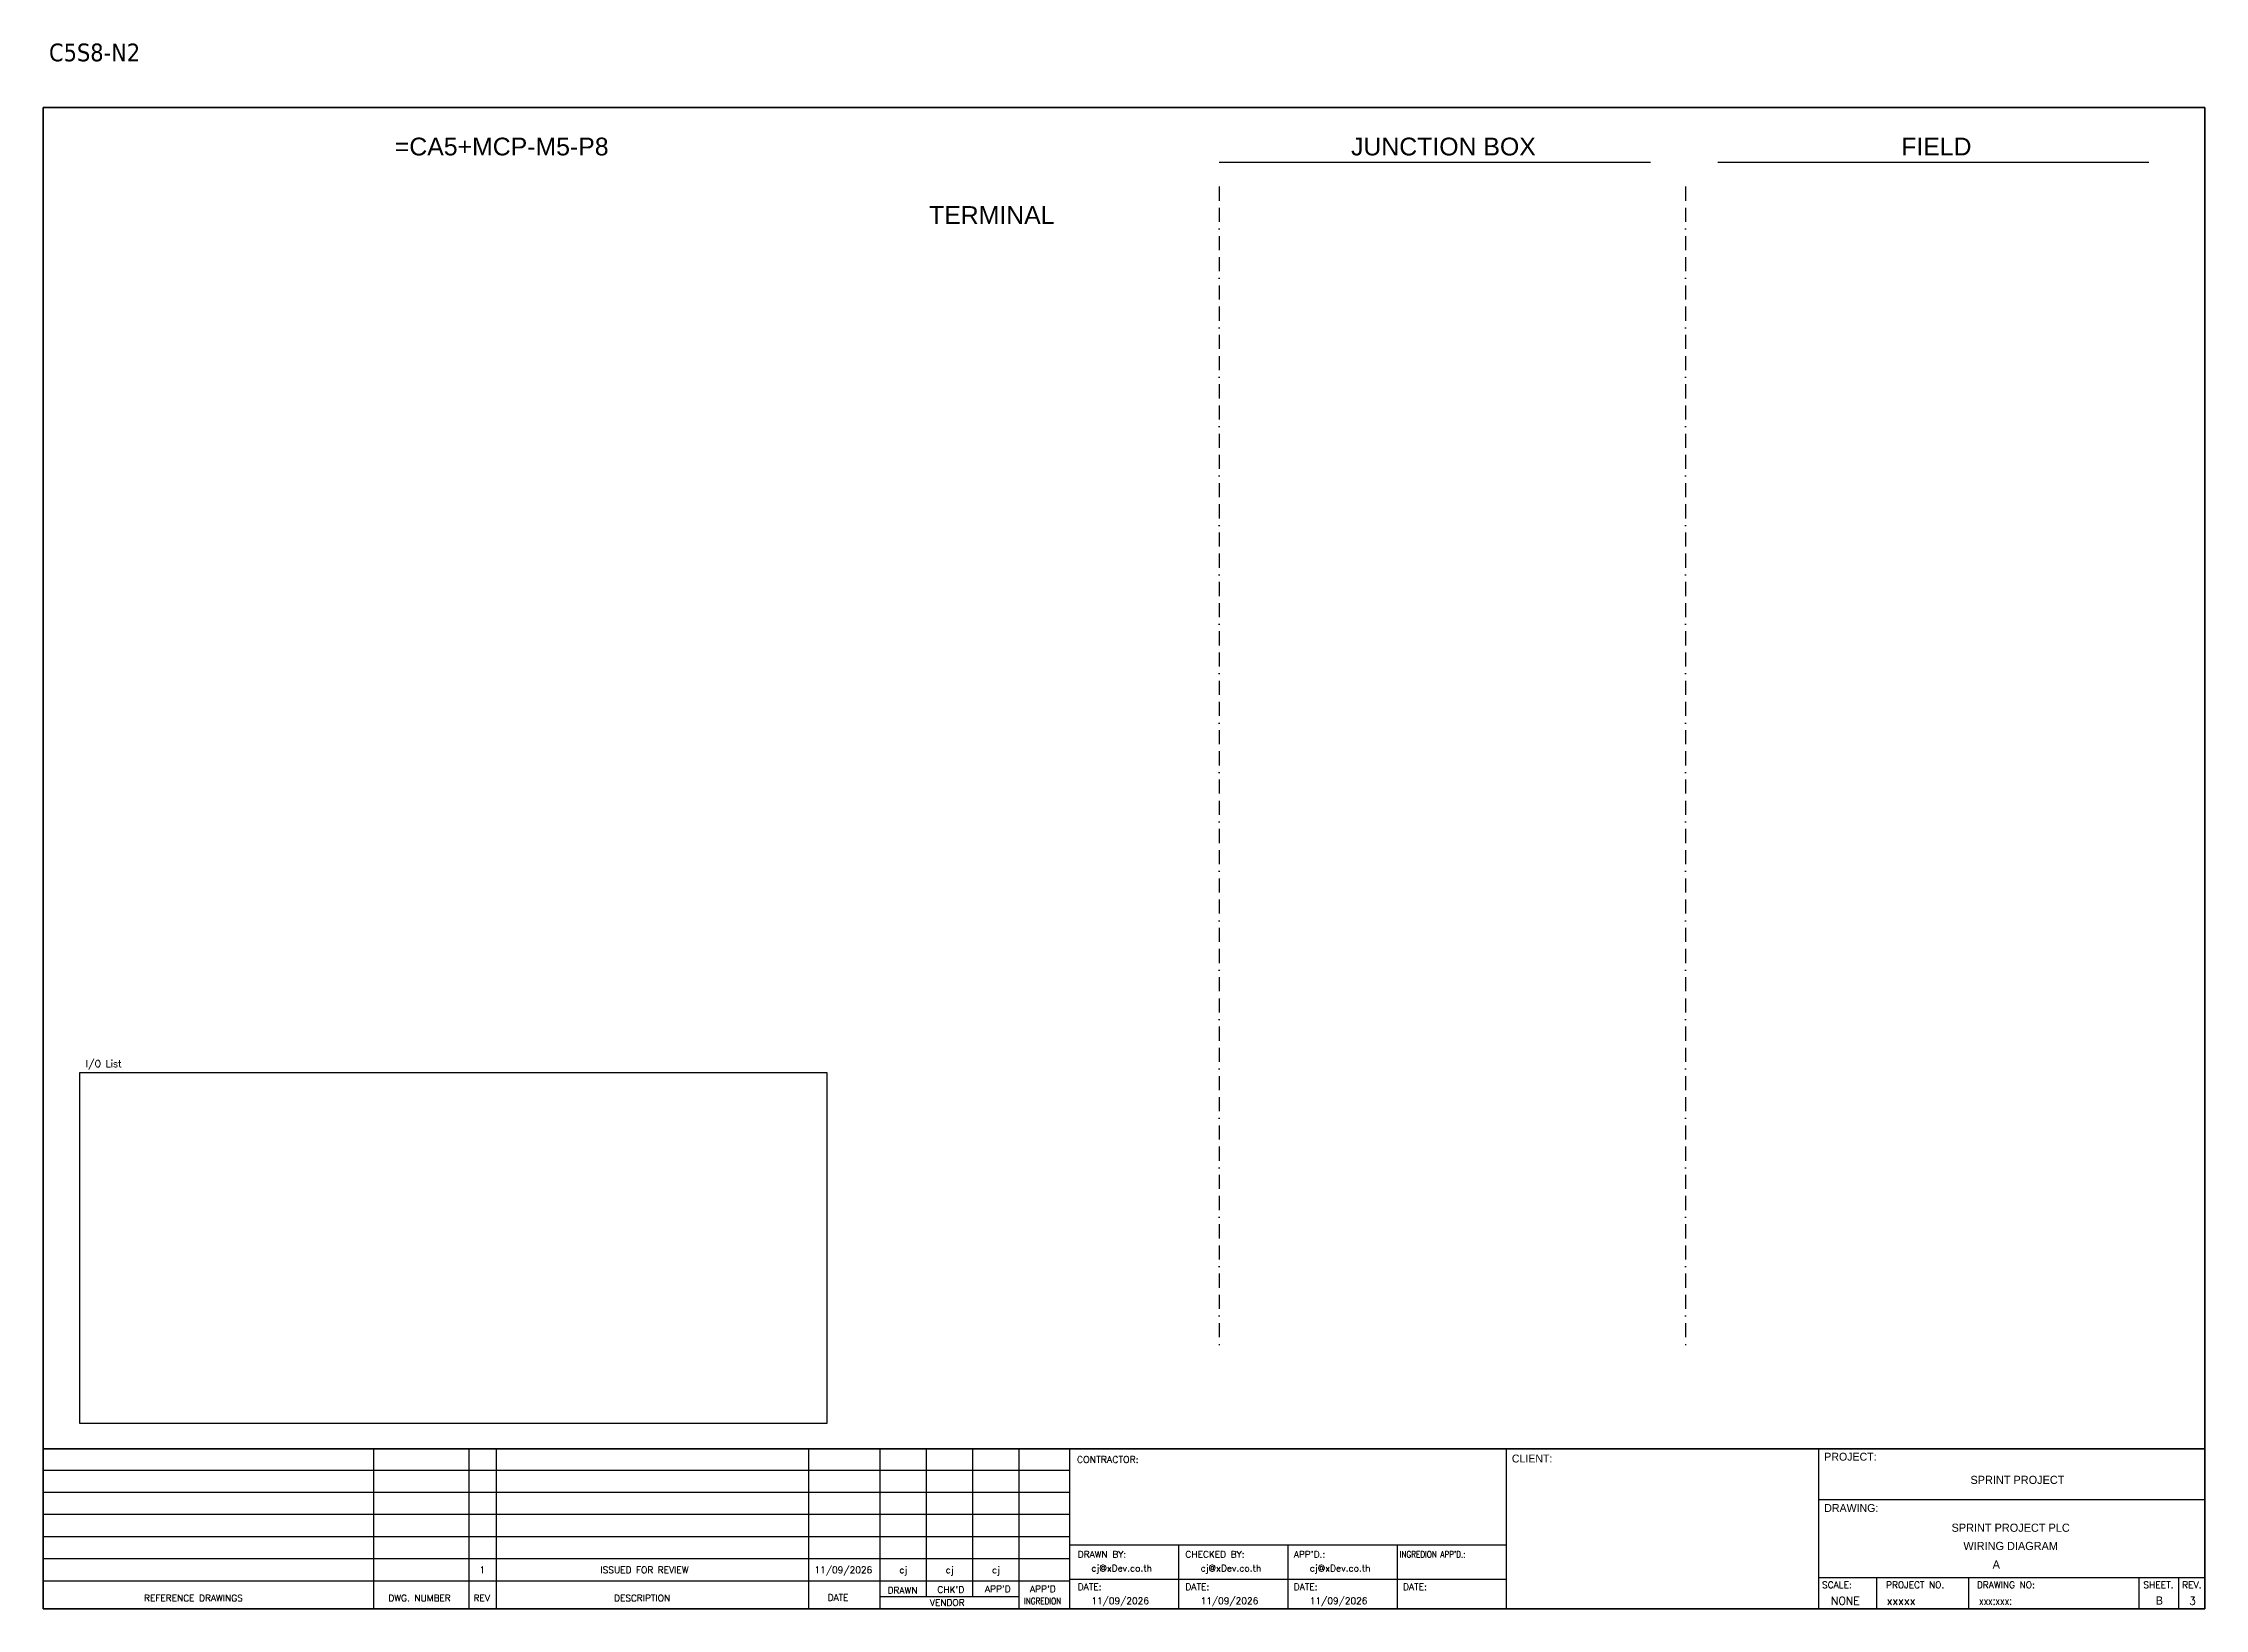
# Model space of a CAD drawing. Header units: millimetres. Extents: x 0 to 62600, y 0 to 14837.
# Drawn here: x 33546 to 37440, y 0 to 2820 of the extents above; entities that cross this region are included whole.
import ezdxf
from ezdxf.enums import TextEntityAlignment as Align

# ---------------------------------------------------------------- set-up
doc = ezdxf.new("R2010")
doc.units = ezdxf.units.MM
doc.linetypes.add('BORDERX2', pattern=[88.9, 25.4, -12.7, 25.4, -12.7, 0, -12.7])
for name, color, linetype in [('GT_1', 9, 'Continuous'), ('HELPPOINT', 7, 'Continuous'), ('MEMBER', 7, 'Continuous'), ('x01001-FrameArea', 2, 'BORDERX2')]:
    doc.layers.add(name, color=color, linetype=linetype)
doc.styles.add('HTX11', font='O8111901')
doc.styles.add('ROMANS', font='romans.shx', dxfattribs={"width": 0.85, "height": 25})
doc.styles.get("Standard").update_dxf_attribs({"font": 'arial.ttf'})
doc.styles.add('Tahoma', font='')
doc.styles.get('Tahoma').set_extended_font_data('Tahoma')

msp = doc.modelspace()

# ---------------------------------------------------------------- linework, layer by layer
for p, q in [((35664.7, 2605.7), (36441.4, 2605.7)), ((36562.4, 2605.7), (37339.2, 2605.7))]:
    msp.add_line(p, q)
at = {"color": 4}
for p, q in [((36848.7, 56.1), (36848.7, 0)), ((37014, 56.1), (37014, 0))]:
    msp.add_line(p, q, dxfattribs=at)
at = {"color": 4, "ltscale": 0.5}
for p, q in [((37321.1, 56.1), (37321.1, 0)), ((37321.1, 56.1), (37321.1, 0)), ((37392.3, 56.1), (37392.3, 0)), ((37392.3, 56.1), (37392.3, 0))]:
    msp.add_line(p, q, dxfattribs=at)
msp.add_lwpolyline([(33612.1, 965.9), (34957.9, 965.9), (34957.9, 333.8), (33612.1, 333.8)], close=True)
at = {"layer": 'GT_1', "color": 4}
for p, q in [((34141.8, 0), (34141.8, 288.2)), ((34313.7, 0), (34313.7, 288.2)), ((34362.9, 0), (34362.9, 288.2)), ((34925.5, 0), (34925.5, 288.2)), ((35053.8, 0), (35053.8, 288.2)), ((35137.4, 21.8), (35137.4, 288.2)), ((35220.9, 21.8), (35220.9, 288.2)), ((35304.2, 0), (35304.2, 288.2)), ((35395.2, 0), (35395.2, 288.2)), ((36182.2, 0), (36182.2, 288.2)), ((36744.5, 0), (36744.5, 288.2)), ((36744.5, 0), (36744.5, 288.2)), ((36744.5, 0), (36744.5, 288.2)), ((35395.2, 249.3), (33546.4, 249.3)), ((35395.2, 209.5), (33546.4, 209.5)), ((35395.2, 169.6), (33546.4, 169.6)), ((35395.2, 129.7), (33546.4, 129.7)), ((35395.2, 89.7), (33546.4, 89.7)), ((36182.2, 114.3), (35395.2, 114.3)), ((35592, 0), (35592, 114.3)), ((35788.7, 0), (35788.7, 114.3)), ((35985.5, 0), (35985.5, 114.3)), ((35395.1, 49.8), (33546.4, 49.8)), ((36182.2, 52.9), (35395.2, 52.9)), ((36744.5, 56.1), (37439.7, 56.1)), ((35304.2, 21.8), (35053.8, 21.8))]:
    msp.add_line(p, q, dxfattribs=at)
at = {"layer": 'HELPPOINT', "color": 4, "lineweight": 35}
for p, q in [((33546.4, 0), (33546.4, 2704.2)), ((33546.4, 2704.2), (37439.7, 2704.2)), ((33546.4, 0), (33546.4, 2704.2)), ((33546.4, 2704.2), (37439.7, 2704.2)), ((37439.7, 2704.2), (37439.7, 0)), ((37439.7, 2704.2), (37439.7, 0)), ((37439.7, 0), (33546.4, 0)), ((37439.7, 0), (33546.4, 0))]:
    msp.add_line(p, q, dxfattribs=at)
at = {"layer": 'HELPPOINT', "color": 4}
for p, q in [((36744.5, 196.6), (37439.7, 196.6)), ((36744.5, 196.6), (37439.7, 196.6)), ((36744.5, 56.1), (37439.7, 56.1))]:
    msp.add_line(p, q, dxfattribs=at)
at = {"layer": 'MEMBER', "color": 4, "lineweight": 35}
msp.add_line((33546.4, 288.2), (37439.7, 288.2), dxfattribs=at)
msp.add_line((33546.4, 288.2), (37439.7, 288.2), dxfattribs=at)
at = {"layer": 'MEMBER', "color": 4}
for p, q in [((36744.5, 196.6), (37439.7, 196.6)), ((36744.5, 196.6), (37439.7, 196.6)), ((36744.5, 56.1), (37439.7, 56.1)), ((36744.5, 56.1), (37439.7, 56.1))]:
    msp.add_line(p, q, dxfattribs=at)
at = {"layer": 'x01001-FrameArea'}
for p, q in [((35664.7, 2561.6), (35664.7, 475.1)), ((36504.5, 2561.6), (36504.5, 475.1))]:
    msp.add_line(p, q, dxfattribs=at)

# ---------------------------------------------------------------- texts
at = {"color": 2, "style": 'Tahoma'}
msp.add_text('C5S8-N2', height=32, dxfattribs=at).set_placement((33556.8, 2787.3))
at = {"color": 2}
for s, p in [('=CA5+MCP-M5-P8', (34179.7, 2617.8)), ('JUNCTION BOX', (35902, 2617.8)), ('FIELD', (36892.9, 2617.8)), ('TERMINAL', (35141.9, 2494.4))]:
    msp.add_text(s, height=32, dxfattribs=at).set_placement(p)
at = {"color": 4, "ltscale": 100, "style": 'HTX11'}
for s, p in [('SPRINT PROJECT', (37102.3, 232.2)), ('SPRINT PROJECT PLC', (37090.1, 146)), ('WIRING DIAGRAM', (37090.1, 113.1))]:
    msp.add_text(s, height=14.693, dxfattribs=at).set_placement(p, align=Align.MIDDLE_CENTER)
at = {"style": 'HTX11'}
for tag, text, height, p in [('A', 'A', 14.8, (37064.2, 79.8)), ('B', 'CHASSIS C5 SLOT 8', 14.821, (37358, 14.9))]:
    msp.add_attdef(tag, text=text, height=height, dxfattribs=at).set_placement(p, align=Align.MIDDLE_CENTER)
at = {"layer": 'GT_1', "color": 4, "style": 'HTX11'}
for s, p in [('CLIENT:', (36191.7, 263.5)), ('PROJECT:', (36754.4, 266.8)), ('DRAWING:', (36754.4, 174.4))]:
    msp.add_text(s, height=14.25, dxfattribs=at).set_placement(p)
at = {"layer": 'MEMBER', "color": 4, "ltscale": 0.8, "style": 'ROMANS'}
for s, height, p in [('I/O List', 12.35, (33623, 975.6)), ('CONTRACTOR:', 12.35, (35408.3, 262.7)), ('DRAWN BY:', 11.88, (35409.8, 92.1)), ('cj@xDev.co.th', 11.875, (35434.2, 67.2)), ('CHECKED BY:', 11.875, (35603.7, 92.1)), ('cj@xDev.co.th', 11.875, (35631, 67.2)), ("APP'D.:", 11.88, (35798.9, 92.1)), ('cj@xDev.co.th', 11.875, (35827.7, 67.2)), ('DRAWN', 11.88, (35067.2, 27.3)), ("CHK'D", 11.88, (35157, 28.5)), ("APP'D", 11.88, (35242.6, 29.7)), ("APP'D", 11.88, (35323.8, 29.7)), ('DATE:', 11.88, (35409.8, 33.6)), ('DATE:', 11.88, (35603.7, 33.6)), ('DATE:', 11.88, (35798.9, 33.6)), ('DATE:', 11.88, (35995.7, 33.6)), ('SCALE:', 11.88, (36750.4, 37.1)), ('PROJECT NO.', 11.875, (36865.6, 37.1)), ('DRAWING NO:', 11.875, (37029.3, 37.1)), ('SHEET.', 12, (37329.1, 37.1)), ('REV.', 12, (37399, 37.1)), ('REFERENCE DRAWINGS', 11.875, (33727.8, 13.4)), ('DWG. NUMBER', 11.875, (34168, 13.4)), ('REV', 11.88, (34321.5, 13.4)), ('DESCRIPTION', 11.875, (34574.4, 13.4)), ('DATE', 11.88, (34959.2, 14.2)), ('VENDOR', 11.88, (35143.3, 5.1)), ('11/09/2026', 11.88, (35434.2, 8.5)), ('11/09/2026', 11.88, (35631, 8.5)), ('11/09/2026', 11.88, (35827.7, 8.5)), ('NONE', 14.23, (36766.4, 7.3)), ('xxxxx', 14.23, (36866.8, 7.3))]:
    msp.add_text(s, height=height, dxfattribs=at).set_placement(p)
for s, height, p in [('11/09/2026', 11.88, (34987.6, 69.9)), ('1', 11.9, (34337.3, 69.9)), ('ISSUED FOR REVIEW', 11.875, (34629.4, 69.9)), ('cj', 11.88, (35095.5, 69.9)), ('cj', 11.88, (35179.1, 69.9)), ('cj', 11.88, (35262.6, 69.9))]:
    msp.add_text(s, height=height, dxfattribs=at).set_placement(p, align=Align.MIDDLE_CENTER)
at = {"layer": 'MEMBER', "color": 4, "ltscale": 0.8, "style": 'ROMANS', "width": 0.8}
for s, height, p in [("INGREDION APP'D.:", 11.875, (35989.7, 92.1)), ('INGREDION', 11.88, (35313, 8)), ('xxx:xxx:', 14.23, (37033, 7.3))]:
    msp.add_text(s, height=height, dxfattribs=at).set_placement(p)
at = {"layer": 'MEMBER', "color": 4, "ltscale": 0.8, "style": 'ROMANS'}
msp.add_text('3', height=14.2, dxfattribs=at).set_placement((37417.6, 7.3), align=Align.CENTER)

doc.saveas('drawing.dxf')
